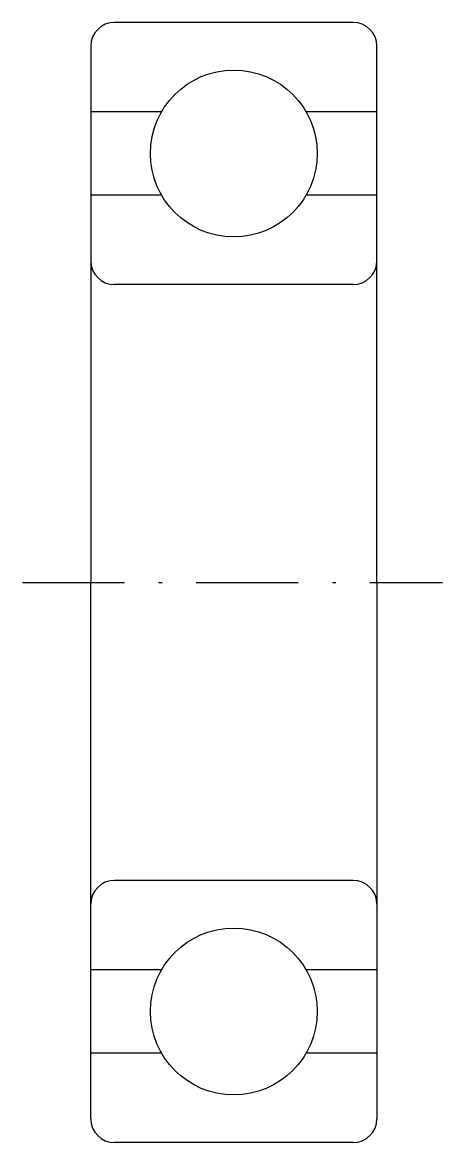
# Model space of a CAD drawing. Header units: millimetres. Extents: x 481.3 to 493.7, y -356.7 to -323.8.
import ezdxf

# ---------------------------------------------------------------- set-up
doc = ezdxf.new("R2010")
doc.units = ezdxf.units.MM
doc.linetypes.add('CENT3', pattern=[5, 3, -1, 0, -1])
doc.layers.add('CENT3', color=1, linetype='CENT3')
doc.layers.add('輪廓線', color=7, linetype='CONTINUOUS')

msp = doc.modelspace()

# ---------------------------------------------------------------- linework, layer by layer
at = {"layer": 'CENT3'}
msp.add_line((481.328, -340.202), (493.663, -340.202), dxfattribs=at)
at = {"layer": '輪廓線'}
for p, q in [((491.034, -323.752), (484.034, -323.752)), ((483.334, -324.452), (483.334, -340.202)), ((491.734, -340.202), (491.734, -324.452)), ((485.412, -326.377), (483.334, -326.377)), ((491.734, -326.377), (489.656, -326.377)), ((485.412, -328.827), (483.334, -328.827)), ((491.734, -328.827), (489.656, -328.827)), ((491.034, -331.452), (484.034, -331.452)), ((483.334, -355.952), (483.334, -340.202)), ((491.734, -340.202), (491.734, -355.952)), ((491.034, -348.952), (484.034, -348.952)), ((485.412, -351.577), (483.334, -351.577)), ((491.734, -351.577), (489.656, -351.577)), ((485.412, -354.027), (483.334, -354.027)), ((491.734, -354.027), (489.656, -354.027)), ((491.034, -356.652), (484.034, -356.652))]:
    msp.add_line(p, q, dxfattribs=at)
for centre in [(487.534, -327.602), (487.534, -352.802)]:
    msp.add_circle(centre, 2.45, dxfattribs=at)
for centre, start, end in [((484.034, -324.452), 90, 180), ((491.034, -324.452), 0, 90), ((484.034, -330.752), 180, 270), ((491.034, -330.752), 270, 0), ((484.034, -349.652), 90, 180), ((491.034, -349.652), 0, 90), ((484.034, -355.952), 180, 270), ((491.034, -355.952), 270, 0)]:
    msp.add_arc(centre, 0.7, start, end, dxfattribs=at)

doc.saveas('drawing.dxf')
